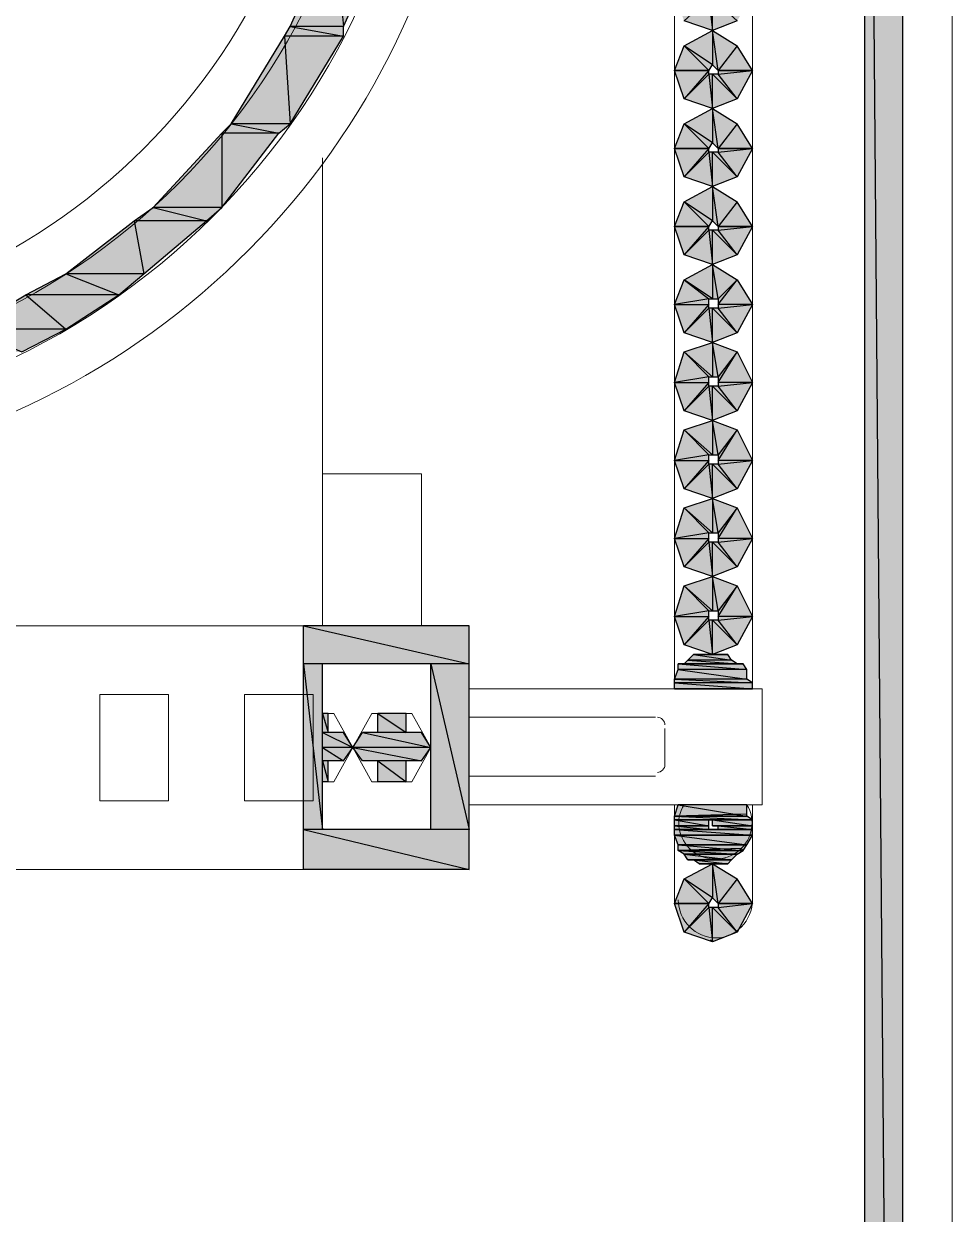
# Model space of a CAD drawing. Header units: millimetres. Extents: x 40 to 176, y -32 to 59.
# Drawn here: x 101.968 to 102.651, y 3.06 to 3.934 of the extents above; entities that cross this region are included whole.
import ezdxf

# ---------------------------------------------------------------- set-up
doc = ezdxf.new("R2010")
doc.units = ezdxf.units.MM
doc.layers.add('15 - Quadro de medição', color=6, linetype='Continuous')

msp = doc.modelspace()

# ---------------------------------------------------------------- hatches: boundary and pattern name
at = {"layer": '15 - Quadro de medição', "true_color": 0x000007}
h = msp.add_hatch(color=7, dxfattribs=at)
h.paths.add_polyline_path([(102.61282, 4.72901), (102.58489, 4.72901), (102.61282, 1.38517)])
h.paths.add_polyline_path([(102.58489, 4.72901), (102.61282, 1.38517), (102.58489, 1.38517)])
h = msp.add_hatch(color=7, dxfattribs=at)
h.paths.add_polyline_path([(102.2343, 4.0027), (102.19519, 4.0027), (102.20218, 3.93146)])
h.paths.add_polyline_path([(102.19519, 4.0027), (102.20218, 3.93146), (102.16307, 3.93146)])
h = msp.add_hatch(color=7, dxfattribs=at)
h.paths.add_polyline_path([(102.44521, 3.95661), (102.47035, 3.95661), (102.4522, 3.93565)])
h.paths.add_polyline_path([(102.47035, 3.95661), (102.4522, 3.93565), (102.47035, 3.95241)])
h.paths.add_polyline_path([(102.4522, 3.93565), (102.47035, 3.95241), (102.47315, 3.92867)])
h.paths.add_polyline_path([(102.47035, 3.95241), (102.47315, 3.92867), (102.47315, 3.95241)])
h.paths.add_polyline_path([(102.47315, 3.92867), (102.47315, 3.95241), (102.49131, 3.93565)])
h.paths.add_polyline_path([(102.47315, 3.95241), (102.49131, 3.93565), (102.47734, 3.95241)])
h.paths.add_polyline_path([(102.49131, 3.93565), (102.47734, 3.95241), (102.50248, 3.95661)])
h.paths.add_polyline_path([(102.47734, 3.95241), (102.50248, 3.95661), (102.47734, 3.95661)])
h = msp.add_hatch(color=7, dxfattribs=at)
h.paths.add_polyline_path([(102.20218, 3.92448), (102.15888, 3.92448), (102.16307, 3.86023)])
h.paths.add_polyline_path([(102.15888, 3.92448), (102.16307, 3.86023), (102.11977, 3.86023)])
h = msp.add_hatch(color=7, dxfattribs=at)
h.paths.add_polyline_path([(102.20218, 3.93146), (102.16307, 3.93146), (102.20218, 3.92448)])
h.paths.add_polyline_path([(102.16307, 3.93146), (102.20218, 3.92448), (102.15888, 3.92448)])
h = msp.add_hatch(color=7, dxfattribs=at)
h.paths.add_polyline_path([(102.50248, 3.89934), (102.49131, 3.9175), (102.47734, 3.89934)])
h.paths.add_polyline_path([(102.49131, 3.9175), (102.47734, 3.89934), (102.47315, 3.92867)])
h.paths.add_polyline_path([(102.47734, 3.89934), (102.47315, 3.92867), (102.47315, 3.90353)])
h.paths.add_polyline_path([(102.47315, 3.92867), (102.47315, 3.90353), (102.4522, 3.9175)])
h.paths.add_polyline_path([(102.47315, 3.90353), (102.4522, 3.9175), (102.47035, 3.89934)])
h.paths.add_polyline_path([(102.4522, 3.9175), (102.47035, 3.89934), (102.44521, 3.89934)])
h = msp.add_hatch(color=7, dxfattribs=at)
h.paths.add_polyline_path([(102.44521, 3.89934), (102.47035, 3.89934), (102.4522, 3.87839)])
h.paths.add_polyline_path([(102.47035, 3.89934), (102.4522, 3.87839), (102.47035, 3.89654)])
h.paths.add_polyline_path([(102.4522, 3.87839), (102.47035, 3.89654), (102.47315, 3.8714)])
h.paths.add_polyline_path([(102.47035, 3.89654), (102.47315, 3.8714), (102.47315, 3.89654)])
h.paths.add_polyline_path([(102.47315, 3.8714), (102.47315, 3.89654), (102.49131, 3.87839)])
h.paths.add_polyline_path([(102.47315, 3.89654), (102.49131, 3.87839), (102.47734, 3.89654)])
h.paths.add_polyline_path([(102.49131, 3.87839), (102.47734, 3.89654), (102.50248, 3.89934)])
h.paths.add_polyline_path([(102.47734, 3.89654), (102.50248, 3.89934), (102.47734, 3.89934)])
h = msp.add_hatch(color=7, dxfattribs=at)
h.paths.add_polyline_path([(102.50248, 3.84207), (102.49131, 3.86023), (102.47734, 3.84207)])
h.paths.add_polyline_path([(102.49131, 3.86023), (102.47734, 3.84207), (102.47315, 3.8714)])
h.paths.add_polyline_path([(102.47734, 3.84207), (102.47315, 3.8714), (102.47315, 3.84626)])
h.paths.add_polyline_path([(102.47315, 3.8714), (102.47315, 3.84626), (102.4522, 3.86023)])
h.paths.add_polyline_path([(102.47315, 3.84626), (102.4522, 3.86023), (102.47035, 3.84207)])
h.paths.add_polyline_path([(102.4522, 3.86023), (102.47035, 3.84207), (102.44521, 3.84207)])
h = msp.add_hatch(color=7, dxfattribs=at)
h.paths.add_polyline_path([(102.16307, 3.86023), (102.11977, 3.86023), (102.15469, 3.85325)])
h.paths.add_polyline_path([(102.11977, 3.86023), (102.15469, 3.85325), (102.11278, 3.85325)])
h = msp.add_hatch(color=7, dxfattribs=at)
h.paths.add_polyline_path([(102.15469, 3.85325), (102.11278, 3.85325), (102.11278, 3.79877)])
h.paths.add_polyline_path([(102.11278, 3.85325), (102.11278, 3.79877), (102.0625, 3.79877)])
h = msp.add_hatch(color=7, dxfattribs=at)
h.paths.add_polyline_path([(102.44521, 3.84207), (102.47035, 3.84207), (102.4522, 3.82112)])
h.paths.add_polyline_path([(102.47035, 3.84207), (102.4522, 3.82112), (102.47035, 3.83928)])
h.paths.add_polyline_path([(102.4522, 3.82112), (102.47035, 3.83928), (102.47315, 3.81414)])
h.paths.add_polyline_path([(102.47035, 3.83928), (102.47315, 3.81414), (102.47315, 3.83928)])
h.paths.add_polyline_path([(102.47315, 3.81414), (102.47315, 3.83928), (102.49131, 3.82112)])
h.paths.add_polyline_path([(102.47315, 3.83928), (102.49131, 3.82112), (102.47734, 3.83928)])
h.paths.add_polyline_path([(102.49131, 3.82112), (102.47734, 3.83928), (102.50248, 3.84207)])
h.paths.add_polyline_path([(102.47734, 3.83928), (102.50248, 3.84207), (102.47734, 3.84207)])
h = msp.add_hatch(color=7, dxfattribs=at)
h.paths.add_polyline_path([(102.50248, 3.7848), (102.49131, 3.80296), (102.47734, 3.7848)])
h.paths.add_polyline_path([(102.49131, 3.80296), (102.47734, 3.7848), (102.47315, 3.81414)])
h.paths.add_polyline_path([(102.47734, 3.7848), (102.47315, 3.81414), (102.47315, 3.78899)])
h.paths.add_polyline_path([(102.47315, 3.81414), (102.47315, 3.78899), (102.4522, 3.80296)])
h.paths.add_polyline_path([(102.47315, 3.78899), (102.4522, 3.80296), (102.47035, 3.7848)])
h.paths.add_polyline_path([(102.4522, 3.80296), (102.47035, 3.7848), (102.44521, 3.7848)])
h = msp.add_hatch(color=7, dxfattribs=at)
h.paths.add_polyline_path([(102.11278, 3.79877), (102.0625, 3.79877), (102.10161, 3.78899)])
h.paths.add_polyline_path([(102.0625, 3.79877), (102.10161, 3.78899), (102.04853, 3.78899)])
h = msp.add_hatch(color=7, dxfattribs=at)
h.paths.add_polyline_path([(102.10161, 3.78899), (102.04853, 3.78899), (102.05552, 3.74988)])
h.paths.add_polyline_path([(102.04853, 3.78899), (102.05552, 3.74988), (101.99825, 3.74988)])
h = msp.add_hatch(color=7, dxfattribs=at)
h.paths.add_polyline_path([(102.44521, 3.7848), (102.47035, 3.7848), (102.4522, 3.76385)])
h.paths.add_polyline_path([(102.47035, 3.7848), (102.4522, 3.76385), (102.47035, 3.78201)])
h.paths.add_polyline_path([(102.4522, 3.76385), (102.47035, 3.78201), (102.47315, 3.75687)])
h.paths.add_polyline_path([(102.47035, 3.78201), (102.47315, 3.75687), (102.47315, 3.78201)])
h.paths.add_polyline_path([(102.47315, 3.75687), (102.47315, 3.78201), (102.49131, 3.76385)])
h.paths.add_polyline_path([(102.47315, 3.78201), (102.49131, 3.76385), (102.47734, 3.78201)])
h.paths.add_polyline_path([(102.49131, 3.76385), (102.47734, 3.78201), (102.50248, 3.7848)])
h.paths.add_polyline_path([(102.47734, 3.78201), (102.50248, 3.7848), (102.47734, 3.7848)])
h = msp.add_hatch(color=7, dxfattribs=at)
h.paths.add_polyline_path([(102.05552, 3.74988), (101.99825, 3.74988), (102.03736, 3.73452)])
h.paths.add_polyline_path([(101.99825, 3.74988), (102.03736, 3.73452), (101.96892, 3.73452)])
h = msp.add_hatch(color=7, dxfattribs=at)
h.paths.add_polyline_path([(102.49131, 3.70659), (102.47734, 3.72474), (102.50248, 3.72754)])
h.paths.add_polyline_path([(102.47734, 3.72474), (102.50248, 3.72754), (102.47734, 3.72754)])
h.paths.add_polyline_path([(102.50248, 3.72754), (102.47734, 3.72754), (102.49131, 3.74569)])
h.paths.add_polyline_path([(102.47734, 3.72754), (102.49131, 3.74569), (102.47734, 3.73173)])
h.paths.add_polyline_path([(102.49131, 3.74569), (102.47734, 3.73173), (102.47315, 3.75687)])
h.paths.add_polyline_path([(102.47734, 3.73173), (102.47315, 3.75687), (102.47315, 3.73173)])
h.paths.add_polyline_path([(102.47315, 3.75687), (102.47315, 3.73173), (102.4522, 3.74569)])
h.paths.add_polyline_path([(102.47315, 3.73173), (102.4522, 3.74569), (102.47035, 3.73173)])
h.paths.add_polyline_path([(102.4522, 3.74569), (102.47035, 3.73173), (102.44521, 3.72754)])
h.paths.add_polyline_path([(102.47035, 3.73173), (102.44521, 3.72754), (102.47035, 3.72754)])
h.paths.add_polyline_path([(102.44521, 3.72754), (102.47035, 3.72754), (102.4522, 3.70659)])
h.paths.add_polyline_path([(102.47035, 3.72754), (102.4522, 3.70659), (102.47035, 3.72474)])
h.paths.add_polyline_path([(102.4522, 3.70659), (102.47035, 3.72474), (102.47315, 3.6996)])
h.paths.add_polyline_path([(102.47035, 3.72474), (102.47315, 3.6996), (102.47315, 3.72474)])
h.paths.add_polyline_path([(102.47315, 3.6996), (102.47315, 3.72474), (102.49131, 3.70659)])
h.paths.add_polyline_path([(102.47315, 3.72474), (102.49131, 3.70659), (102.47734, 3.72474)])
h = msp.add_hatch(color=7, dxfattribs=at)
h.paths.add_polyline_path([(102.03736, 3.73452), (101.96892, 3.73452), (101.99825, 3.70938)])
h.paths.add_polyline_path([(101.96892, 3.73452), (101.99825, 3.70938), (101.92702, 3.70938)])
h = msp.add_hatch(color=7, dxfattribs=at)
h.paths.add_polyline_path([(101.99825, 3.70938), (101.92702, 3.70938), (101.96612, 3.69262)])
h.paths.add_polyline_path([(101.92702, 3.70938), (101.96612, 3.69262), (101.86975, 3.69262)])
h = msp.add_hatch(color=7, dxfattribs=at)
h.paths.add_polyline_path([(102.49131, 3.64932), (102.47734, 3.66748), (102.50248, 3.67027)])
h.paths.add_polyline_path([(102.47734, 3.66748), (102.50248, 3.67027), (102.47734, 3.67027)])
h.paths.add_polyline_path([(102.50248, 3.67027), (102.47734, 3.67027), (102.49131, 3.69262)])
h.paths.add_polyline_path([(102.47734, 3.67027), (102.49131, 3.69262), (102.47734, 3.67446)])
h.paths.add_polyline_path([(102.49131, 3.69262), (102.47734, 3.67446), (102.47315, 3.6996)])
h.paths.add_polyline_path([(102.47734, 3.67446), (102.47315, 3.6996), (102.47315, 3.67446)])
h.paths.add_polyline_path([(102.47315, 3.6996), (102.47315, 3.67446), (102.4522, 3.69262)])
h.paths.add_polyline_path([(102.47315, 3.67446), (102.4522, 3.69262), (102.47035, 3.67446)])
h.paths.add_polyline_path([(102.4522, 3.69262), (102.47035, 3.67446), (102.44521, 3.67027)])
h.paths.add_polyline_path([(102.47035, 3.67446), (102.44521, 3.67027), (102.47035, 3.67027)])
h.paths.add_polyline_path([(102.44521, 3.67027), (102.47035, 3.67027), (102.4522, 3.64932)])
h.paths.add_polyline_path([(102.47035, 3.67027), (102.4522, 3.64932), (102.47035, 3.66748)])
h.paths.add_polyline_path([(102.4522, 3.64932), (102.47035, 3.66748), (102.47315, 3.64233)])
h.paths.add_polyline_path([(102.47035, 3.66748), (102.47315, 3.64233), (102.47315, 3.66748)])
h.paths.add_polyline_path([(102.47315, 3.64233), (102.47315, 3.66748), (102.49131, 3.64932)])
h.paths.add_polyline_path([(102.47315, 3.66748), (102.49131, 3.64932), (102.47734, 3.66748)])
h = msp.add_hatch(color=7, dxfattribs=at)
h.paths.add_polyline_path([(102.49131, 3.59205), (102.47734, 3.61021), (102.50248, 3.613)])
h.paths.add_polyline_path([(102.47734, 3.61021), (102.50248, 3.613), (102.47734, 3.613)])
h.paths.add_polyline_path([(102.50248, 3.613), (102.47734, 3.613), (102.49131, 3.63535)])
h.paths.add_polyline_path([(102.47734, 3.613), (102.49131, 3.63535), (102.47734, 3.61719)])
h.paths.add_polyline_path([(102.49131, 3.63535), (102.47734, 3.61719), (102.47315, 3.64233)])
h.paths.add_polyline_path([(102.47734, 3.61719), (102.47315, 3.64233), (102.47315, 3.61719)])
h.paths.add_polyline_path([(102.47315, 3.64233), (102.47315, 3.61719), (102.4522, 3.63535)])
h.paths.add_polyline_path([(102.47315, 3.61719), (102.4522, 3.63535), (102.47035, 3.61719)])
h.paths.add_polyline_path([(102.4522, 3.63535), (102.47035, 3.61719), (102.44521, 3.613)])
h.paths.add_polyline_path([(102.47035, 3.61719), (102.44521, 3.613), (102.47035, 3.613)])
h.paths.add_polyline_path([(102.44521, 3.613), (102.47035, 3.613), (102.4522, 3.59205)])
h.paths.add_polyline_path([(102.47035, 3.613), (102.4522, 3.59205), (102.47035, 3.61021)])
h.paths.add_polyline_path([(102.4522, 3.59205), (102.47035, 3.61021), (102.47315, 3.58507)])
h.paths.add_polyline_path([(102.47035, 3.61021), (102.47315, 3.58507), (102.47315, 3.61021)])
h.paths.add_polyline_path([(102.47315, 3.58507), (102.47315, 3.61021), (102.49131, 3.59205)])
h.paths.add_polyline_path([(102.47315, 3.61021), (102.49131, 3.59205), (102.47734, 3.61021)])
h = msp.add_hatch(color=7, dxfattribs=at)
h.paths.add_polyline_path([(102.49131, 3.53478), (102.47734, 3.55294), (102.50248, 3.55574)])
h.paths.add_polyline_path([(102.47734, 3.55294), (102.50248, 3.55574), (102.47734, 3.55574)])
h.paths.add_polyline_path([(102.50248, 3.55574), (102.47734, 3.55574), (102.49131, 3.57808)])
h.paths.add_polyline_path([(102.47734, 3.55574), (102.49131, 3.57808), (102.47734, 3.55993)])
h.paths.add_polyline_path([(102.49131, 3.57808), (102.47734, 3.55993), (102.47315, 3.58507)])
h.paths.add_polyline_path([(102.47734, 3.55993), (102.47315, 3.58507), (102.47315, 3.55993)])
h.paths.add_polyline_path([(102.47315, 3.58507), (102.47315, 3.55993), (102.4522, 3.57808)])
h.paths.add_polyline_path([(102.47315, 3.55993), (102.4522, 3.57808), (102.47035, 3.55993)])
h.paths.add_polyline_path([(102.4522, 3.57808), (102.47035, 3.55993), (102.44521, 3.55574)])
h.paths.add_polyline_path([(102.47035, 3.55993), (102.44521, 3.55574), (102.47035, 3.55574)])
h.paths.add_polyline_path([(102.44521, 3.55574), (102.47035, 3.55574), (102.4522, 3.53478)])
h.paths.add_polyline_path([(102.47035, 3.55574), (102.4522, 3.53478), (102.47035, 3.55294)])
h.paths.add_polyline_path([(102.4522, 3.53478), (102.47035, 3.55294), (102.47315, 3.5278)])
h.paths.add_polyline_path([(102.47035, 3.55294), (102.47315, 3.5278), (102.47315, 3.55294)])
h.paths.add_polyline_path([(102.47315, 3.5278), (102.47315, 3.55294), (102.49131, 3.53478)])
h.paths.add_polyline_path([(102.47315, 3.55294), (102.49131, 3.53478), (102.47734, 3.55294)])
h = msp.add_hatch(color=7, dxfattribs=at)
h.paths.add_polyline_path([(102.49131, 3.47752), (102.47734, 3.49567), (102.50248, 3.49847)])
h.paths.add_polyline_path([(102.47734, 3.49567), (102.50248, 3.49847), (102.47734, 3.49847)])
h.paths.add_polyline_path([(102.50248, 3.49847), (102.47734, 3.49847), (102.49131, 3.52082)])
h.paths.add_polyline_path([(102.47734, 3.49847), (102.49131, 3.52082), (102.47734, 3.50266)])
h.paths.add_polyline_path([(102.49131, 3.52082), (102.47734, 3.50266), (102.47315, 3.5278)])
h.paths.add_polyline_path([(102.47734, 3.50266), (102.47315, 3.5278), (102.47315, 3.50266)])
h.paths.add_polyline_path([(102.47315, 3.5278), (102.47315, 3.50266), (102.4522, 3.52082)])
h.paths.add_polyline_path([(102.47315, 3.50266), (102.4522, 3.52082), (102.47035, 3.50266)])
h.paths.add_polyline_path([(102.4522, 3.52082), (102.47035, 3.50266), (102.44521, 3.49847)])
h.paths.add_polyline_path([(102.47035, 3.50266), (102.44521, 3.49847), (102.47035, 3.49847)])
h.paths.add_polyline_path([(102.44521, 3.49847), (102.47035, 3.49847), (102.4522, 3.47752)])
h.paths.add_polyline_path([(102.47035, 3.49847), (102.4522, 3.47752), (102.47035, 3.49567)])
h.paths.add_polyline_path([(102.4522, 3.47752), (102.47035, 3.49567), (102.47315, 3.47053)])
h.paths.add_polyline_path([(102.47035, 3.49567), (102.47315, 3.47053), (102.47315, 3.49567)])
h.paths.add_polyline_path([(102.47315, 3.47053), (102.47315, 3.49567), (102.49131, 3.47752)])
h.paths.add_polyline_path([(102.47315, 3.49567), (102.49131, 3.47752), (102.47734, 3.49567)])
h = msp.add_hatch(color=7, dxfattribs=at)
h.paths.add_polyline_path([(102.29436, 3.49148), (102.17284, 3.49148), (102.29436, 3.46355)])
h.paths.add_polyline_path([(102.17284, 3.49148), (102.29436, 3.46355), (102.17284, 3.46355)])
h = msp.add_hatch(color=7, dxfattribs=at)
h.paths.add_polyline_path([(102.48432, 3.47053), (102.45918, 3.47053), (102.48712, 3.46634)])
h.paths.add_polyline_path([(102.45918, 3.47053), (102.48712, 3.46634), (102.45499, 3.46634)])
h = msp.add_hatch(color=7, dxfattribs=at)
h.paths.add_polyline_path([(102.18681, 3.46355), (102.17284, 3.46355), (102.18681, 3.34203)])
h.paths.add_polyline_path([(102.17284, 3.46355), (102.18681, 3.34203), (102.17284, 3.34203)])
h = msp.add_hatch(color=7, dxfattribs=at)
h.paths.add_polyline_path([(102.29436, 3.46355), (102.26643, 3.46355), (102.29436, 3.34203)])
h.paths.add_polyline_path([(102.26643, 3.46355), (102.29436, 3.34203), (102.26643, 3.34203)])
h = msp.add_hatch(color=7, dxfattribs=at)
h.paths.add_polyline_path([(102.4955, 3.46355), (102.44801, 3.46355), (102.49829, 3.45936)])
h.paths.add_polyline_path([(102.44801, 3.46355), (102.49829, 3.45936), (102.44801, 3.45936)])
h = msp.add_hatch(color=7, dxfattribs=at)
h.paths.add_polyline_path([(102.48712, 3.46634), (102.45499, 3.46634), (102.49131, 3.46355)])
h.paths.add_polyline_path([(102.45499, 3.46634), (102.49131, 3.46355), (102.4522, 3.46355)])
h = msp.add_hatch(color=7, dxfattribs=at)
h.paths.add_polyline_path([(102.49829, 3.45936), (102.44801, 3.45936), (102.49829, 3.45238)])
h.paths.add_polyline_path([(102.44801, 3.45936), (102.49829, 3.45238), (102.44521, 3.45238)])
h = msp.add_hatch(color=7, dxfattribs=at)
h.paths.add_polyline_path([(102.49829, 3.45238), (102.44521, 3.45238), (102.50248, 3.44958)])
h.paths.add_polyline_path([(102.44521, 3.45238), (102.50248, 3.44958), (102.44521, 3.44958)])
h = msp.add_hatch(color=7, dxfattribs=at)
h.paths.add_polyline_path([(102.50248, 3.44958), (102.44521, 3.44958), (102.50248, 3.44539)])
h.paths.add_polyline_path([(102.44521, 3.44958), (102.50248, 3.44539), (102.44521, 3.44539)])
h.paths.add_polyline_path([(102.50248, 3.44539), (102.44521, 3.44539)])
h.paths.add_polyline_path([(102.44521, 3.44539), (102.50248, 3.44539)])
h = msp.add_hatch(color=7, dxfattribs=at)
h.paths.add_polyline_path([(102.191, 3.42723), (102.18681, 3.42723), (102.191, 3.41327)])
h.paths.add_polyline_path([(102.18681, 3.42723), (102.191, 3.41327), (102.18681, 3.41327)])
h = msp.add_hatch(color=7, dxfattribs=at)
h.paths.add_polyline_path([(102.24827, 3.42723), (102.22732, 3.42723), (102.24827, 3.41327)])
h.paths.add_polyline_path([(102.22732, 3.42723), (102.24827, 3.41327), (102.22732, 3.41327)])
h = msp.add_hatch(color=7, dxfattribs=at)
h.paths.add_polyline_path([(102.20218, 3.41327), (102.18681, 3.41327), (102.20916, 3.40209)])
h.paths.add_polyline_path([(102.18681, 3.41327), (102.20916, 3.40209), (102.18681, 3.40209)])
h = msp.add_hatch(color=7, dxfattribs=at)
h.paths.add_polyline_path([(102.25944, 3.41327), (102.21614, 3.41327), (102.26643, 3.40209)])
h.paths.add_polyline_path([(102.21614, 3.41327), (102.26643, 3.40209), (102.20916, 3.40209)])
h = msp.add_hatch(color=7, dxfattribs=at)
h.paths.add_polyline_path([(102.20916, 3.40209), (102.18681, 3.40209), (102.20218, 3.39231)])
h.paths.add_polyline_path([(102.18681, 3.40209), (102.20218, 3.39231), (102.18681, 3.39231)])
h = msp.add_hatch(color=7, dxfattribs=at)
h.paths.add_polyline_path([(102.26643, 3.40209), (102.20916, 3.40209), (102.25944, 3.39231)])
h.paths.add_polyline_path([(102.20916, 3.40209), (102.25944, 3.39231), (102.21614, 3.39231)])
h = msp.add_hatch(color=7, dxfattribs=at)
h.paths.add_polyline_path([(102.191, 3.39231), (102.18681, 3.39231), (102.191, 3.37695)])
h.paths.add_polyline_path([(102.18681, 3.39231), (102.191, 3.37695), (102.18681, 3.37695)])
h = msp.add_hatch(color=7, dxfattribs=at)
h.paths.add_polyline_path([(102.24827, 3.39231), (102.22732, 3.39231), (102.24827, 3.37695)])
h.paths.add_polyline_path([(102.22732, 3.39231), (102.24827, 3.37695), (102.22732, 3.37695)])
h = msp.add_hatch(color=7, dxfattribs=at)
h.paths.add_polyline_path([(102.49829, 3.36019), (102.44801, 3.36019), (102.49829, 3.35181)])
h.paths.add_polyline_path([(102.44801, 3.36019), (102.49829, 3.35181), (102.44521, 3.35181)])
h.paths.add_polyline_path([(102.49829, 3.35181), (102.44521, 3.35181)])
h.paths.add_polyline_path([(102.44521, 3.35181), (102.49829, 3.35181), (102.49829, 3.35321)])
h = msp.add_hatch(color=7, dxfattribs=at)
h.paths.add_polyline_path([(102.49829, 3.35181), (102.44521, 3.35181), (102.50248, 3.34902)])
h.paths.add_polyline_path([(102.44521, 3.35181), (102.50248, 3.34902), (102.44521, 3.34902)])
h.paths.add_polyline_path([(102.50248, 3.34902), (102.44521, 3.34902)])
h.paths.add_polyline_path([(102.44521, 3.34902), (102.50248, 3.34902)])
h.paths.add_polyline_path([(102.50248, 3.34902), (102.44521, 3.34902)])
h.paths.add_polyline_path([(102.50248, 3.34902), (102.44521, 3.34902)])
h = msp.add_hatch(color=7, dxfattribs=at)
h.paths.add_polyline_path([(102.47035, 3.34902), (102.44521, 3.34902)])
h.paths.add_polyline_path([(102.47035, 3.34902), (102.44521, 3.34902), (102.47315, 3.34902)])
h = msp.add_hatch(color=7, dxfattribs=at)
h.paths.add_polyline_path([(102.47035, 3.34902), (102.44521, 3.34902), (102.47035, 3.34482)])
h.paths.add_polyline_path([(102.44521, 3.34902), (102.47035, 3.34482), (102.44521, 3.34482)])
h = msp.add_hatch(color=7, dxfattribs=at)
h.paths.add_polyline_path([(102.50248, 3.34902), (102.47315, 3.34902), (102.50248, 3.34482)])
h.paths.add_polyline_path([(102.47315, 3.34902), (102.50248, 3.34482), (102.47315, 3.34482)])
h = msp.add_hatch(color=7, dxfattribs=at)
h.paths.add_polyline_path([(102.29436, 3.34203), (102.17284, 3.34203), (102.29436, 3.3127)])
h.paths.add_polyline_path([(102.17284, 3.34203), (102.29436, 3.3127), (102.17284, 3.3127)])
h = msp.add_hatch(color=7, dxfattribs=at)
h.paths.add_polyline_path([(102.47035, 3.34482), (102.44521, 3.34482), (102.47035, 3.34203)])
h.paths.add_polyline_path([(102.44521, 3.34482), (102.47035, 3.34203), (102.44521, 3.34203)])
h.paths.add_polyline_path([(102.47035, 3.34203), (102.44521, 3.34203)])
h.paths.add_polyline_path([(102.44521, 3.34203), (102.47035, 3.34203)])
h = msp.add_hatch(color=7, dxfattribs=at)
h.paths.add_polyline_path([(102.47315, 3.34203), (102.44521, 3.34203)])
h.paths.add_polyline_path([(102.47315, 3.34203), (102.44521, 3.34203), (102.47035, 3.34203)])
h = msp.add_hatch(color=7, dxfattribs=at)
h.paths.add_polyline_path([(102.50248, 3.34203), (102.44521, 3.34203), (102.50248, 3.33784)])
h.paths.add_polyline_path([(102.44521, 3.34203), (102.50248, 3.33784), (102.44521, 3.33784)])
h.paths.add_polyline_path([(102.50248, 3.33784), (102.44521, 3.33784)])
h.paths.add_polyline_path([(102.44521, 3.33784), (102.50248, 3.33784)])
h = msp.add_hatch(color=7, dxfattribs=at)
h.paths.add_polyline_path([(102.50248, 3.34482), (102.47734, 3.34482), (102.50248, 3.34203)])
h.paths.add_polyline_path([(102.47734, 3.34482), (102.50248, 3.34203), (102.47734, 3.34203)])
h.paths.add_polyline_path([(102.50248, 3.34203), (102.47734, 3.34203)])
h.paths.add_polyline_path([(102.47734, 3.34203), (102.50248, 3.34203)])
h = msp.add_hatch(color=7, dxfattribs=at)
h.paths.add_polyline_path([(102.50248, 3.33784), (102.44521, 3.33784), (102.49829, 3.33086)])
h.paths.add_polyline_path([(102.44521, 3.33784), (102.49829, 3.33086), (102.44801, 3.33086)])
h.paths.add_polyline_path([(102.49829, 3.33086), (102.44801, 3.33086)])
h.paths.add_polyline_path([(102.44801, 3.33086), (102.49829, 3.33086)])
h = msp.add_hatch(color=7, dxfattribs=at)
h.paths.add_polyline_path([(102.49829, 3.33086), (102.44801, 3.33086), (102.4955, 3.32667)])
h.paths.add_polyline_path([(102.44801, 3.33086), (102.4955, 3.32667), (102.44801, 3.32667)])
h.paths.add_polyline_path([(102.4955, 3.32667), (102.44801, 3.32667)])
h.paths.add_polyline_path([(102.44801, 3.32667), (102.4955, 3.32667), (102.4941, 3.32806)])
h = msp.add_hatch(color=7, dxfattribs=at)
h.paths.add_polyline_path([(102.4955, 3.32667), (102.44801, 3.32667), (102.49131, 3.32387)])
h.paths.add_polyline_path([(102.44801, 3.32667), (102.49131, 3.32387), (102.4522, 3.32387)])
h.paths.add_polyline_path([(102.49131, 3.32387), (102.4522, 3.32387)])
h.paths.add_polyline_path([(102.4522, 3.32387), (102.49131, 3.32387)])
h = msp.add_hatch(color=7, dxfattribs=at)
h.paths.add_polyline_path([(102.49131, 3.32387), (102.4522, 3.32387), (102.48712, 3.31968)])
h.paths.add_polyline_path([(102.4522, 3.32387), (102.48712, 3.31968), (102.45499, 3.31968)])
h.paths.add_polyline_path([(102.48712, 3.31968), (102.45499, 3.31968), (102.45918, 3.31968)])
h = msp.add_hatch(color=7, dxfattribs=at)
h.paths.add_polyline_path([(102.50248, 3.28756), (102.49131, 3.30572), (102.47734, 3.28756)])
h.paths.add_polyline_path([(102.49131, 3.30572), (102.47734, 3.28756), (102.47315, 3.31689)])
h.paths.add_polyline_path([(102.47734, 3.28756), (102.47315, 3.31689), (102.47315, 3.29175)])
h.paths.add_polyline_path([(102.47315, 3.31689), (102.47315, 3.29175), (102.4522, 3.30572)])
h.paths.add_polyline_path([(102.47315, 3.29175), (102.4522, 3.30572), (102.47035, 3.28756)])
h.paths.add_polyline_path([(102.4522, 3.30572), (102.47035, 3.28756), (102.44521, 3.28756)])
h = msp.add_hatch(color=7, dxfattribs=at)
h.paths.add_polyline_path([(102.48712, 3.31968), (102.45918, 3.31968), (102.48432, 3.31689)])
h.paths.add_polyline_path([(102.45918, 3.31968), (102.48432, 3.31689), (102.46337, 3.31689)])
h.paths.add_polyline_path([(102.48432, 3.31689), (102.46337, 3.31689)])
h.paths.add_polyline_path([(102.46337, 3.31689), (102.48432, 3.31689)])
h = msp.add_hatch(color=7, dxfattribs=at)
h.paths.add_polyline_path([(102.44521, 3.28756), (102.47035, 3.28756), (102.4522, 3.26661)])
h.paths.add_polyline_path([(102.47035, 3.28756), (102.4522, 3.26661), (102.47035, 3.28476)])
h.paths.add_polyline_path([(102.4522, 3.26661), (102.47035, 3.28476), (102.47315, 3.25962)])
h.paths.add_polyline_path([(102.47035, 3.28476), (102.47315, 3.25962), (102.47315, 3.28476)])
h.paths.add_polyline_path([(102.47315, 3.25962), (102.47315, 3.28476), (102.49131, 3.26661)])
h.paths.add_polyline_path([(102.47315, 3.28476), (102.49131, 3.26661), (102.47734, 3.28476)])
h.paths.add_polyline_path([(102.49131, 3.26661), (102.47734, 3.28476), (102.50248, 3.28756)])
h.paths.add_polyline_path([(102.47734, 3.28476), (102.50248, 3.28756), (102.47734, 3.28756)])

# ---------------------------------------------------------------- linework, layer by layer
at = {"layer": '15 - Quadro de medição', "color": 7, "linetype": 'Continuous', "lineweight": 20, "true_color": 0x000007}
for points in [[(100.79285, 5.09357), (102.64914, 5.09357), (102.64914, 1.38517), (100.79285, 1.38517)], [(102.64914, 5.09357), (104.50124, 5.09357), (104.50124, 1.38517), (102.64914, 1.38517)], [(101.72309, 3.49148), (102.29436, 3.49148), (102.29436, 3.3127), (101.15461, 3.3127), (101.15461, 3.49148)], [(102.02339, 3.36298), (102.07367, 3.36298), (102.07367, 3.4412), (102.02339, 3.4412)], [(102.12955, 3.36298), (102.17983, 3.36298), (102.17983, 3.4412), (102.12955, 3.4412)], [(102.25246, 3.42723), (102.26643, 3.40209), (102.25246, 3.37695), (102.22313, 3.37695), (102.20916, 3.40209), (102.22313, 3.42723)]]:
    msp.add_lwpolyline(points, close=True, dxfattribs=at)
for points in [[(100.86408, 4.9511), (102.58489, 4.9511), (102.58489, 1.38517), (100.8571, 1.38517), (100.8557, 1.38657), (100.79285, 1.38517)], [(102.64914, 4.8645), (102.64914, 1.38517), (100.79285, 1.38517), (100.79285, 4.8645)], [(104.50124, 4.8645), (104.50124, 1.38517), (102.64914, 1.38517), (102.64914, 4.8645)], [(102.58489, 1.38517), (102.61282, 1.38517), (102.61282, 4.72901)], [(102.44521, 4.35328), (102.44521, 3.44539), (102.44521, 3.44539)], [(102.50248, 3.44539), (102.50248, 4.35328), (102.50248, 4.35328)], [(102.18681, 3.49148), (102.18681, 3.83509), (102.18681, 3.83509)], [(102.25944, 3.49148), (102.25944, 3.60323), (102.18681, 3.60323)], [(102.17284, 3.49148), (102.17284, 3.3127), (102.17284, 3.3127)], [(102.18681, 3.46355), (102.26643, 3.46355), (102.26643, 3.34203), (102.18681, 3.34203)], [(102.18681, 3.46355), (102.18681, 3.34203), (102.18681, 3.34203)], [(102.29436, 3.44539), (102.50946, 3.44539), (102.50946, 3.36019), (102.29436, 3.36019)], [(102.18681, 3.42723), (102.19519, 3.42723), (102.20916, 3.40209), (102.19519, 3.37695), (102.18681, 3.37695)], [(102.19519, 3.42723), (102.191, 3.42723), (102.191, 3.41327)], [(102.22732, 3.42723), (102.22732, 3.41327), (102.22732, 3.41327)], [(102.24827, 3.42723), (102.24827, 3.41327), (102.24827, 3.41327)], [(102.43125, 3.42444), (102.29436, 3.42444), (102.29436, 3.42444)], [(102.20218, 3.41327), (102.191, 3.41327), (102.191, 3.41327)], [(102.22732, 3.41327), (102.21614, 3.41327), (102.21614, 3.41327)], [(102.25944, 3.41327), (102.24827, 3.41327), (102.24827, 3.41327)], [(102.43823, 3.38812), (102.43823, 3.41606), (102.43823, 3.41606)], [(102.20218, 3.39231), (102.191, 3.39231), (102.191, 3.39231)], [(102.191, 3.39231), (102.191, 3.37695), (102.191, 3.37695)], [(102.22732, 3.39231), (102.21614, 3.39231), (102.21614, 3.39231)], [(102.22732, 3.39231), (102.22732, 3.37695), (102.22732, 3.37695)], [(102.24827, 3.39231), (102.24827, 3.37695), (102.24827, 3.37695)], [(102.25944, 3.39231), (102.24827, 3.39231), (102.24827, 3.39231)], [(102.29436, 3.38114), (102.43125, 3.38114), (102.43125, 3.38114)], [(102.44521, 3.36019), (102.44521, 3.28756), (102.44521, 3.28756)], [(102.50248, 3.28756), (102.50248, 3.36019), (102.50248, 3.36019)], [(102.47315, 3.25962), (102.47175, 3.26102), (102.47175, 3.26102)]]:
    msp.add_lwpolyline(points, dxfattribs=at)
at = {"layer": '15 - Quadro de medição', "color": 7, "linetype": 'Continuous', "lineweight": -2, "true_color": 0x000007}
for points in [[(102.61282, 4.72901), (102.58489, 4.72901), (102.61282, 1.38517)], [(102.58489, 4.72901), (102.61282, 1.38517), (102.58489, 1.38517)], [(102.19519, 4.0027), (102.20218, 3.93146), (102.16307, 3.93146)], [(102.2343, 4.0027), (102.19519, 4.0027), (102.20218, 3.93146)], [(102.4522, 3.93565), (102.47035, 3.95241), (102.47315, 3.92867)], [(102.47035, 3.95241), (102.47315, 3.92867), (102.47315, 3.95241)], [(102.47315, 3.92867), (102.47315, 3.95241), (102.49131, 3.93565)], [(102.15888, 3.92448), (102.16307, 3.86023), (102.11977, 3.86023)], [(102.16307, 3.93146), (102.20218, 3.92448), (102.15888, 3.92448)], [(102.20218, 3.92448), (102.15888, 3.92448), (102.16307, 3.86023)], [(102.20218, 3.93146), (102.16307, 3.93146), (102.20218, 3.92448)], [(102.47315, 3.92867), (102.47315, 3.90353), (102.4522, 3.9175)], [(102.49131, 3.9175), (102.47734, 3.89934), (102.47315, 3.92867)], [(102.47734, 3.89934), (102.47315, 3.92867), (102.47315, 3.90353)], [(102.4522, 3.9175), (102.47035, 3.89934), (102.44521, 3.89934)], [(102.47315, 3.90353), (102.4522, 3.9175), (102.47035, 3.89934)], [(102.50248, 3.89934), (102.49131, 3.9175), (102.47734, 3.89934)], [(102.44521, 3.89934), (102.47035, 3.89934), (102.4522, 3.87839)], [(102.47035, 3.89934), (102.4522, 3.87839), (102.47035, 3.89654)], [(102.49131, 3.87839), (102.47734, 3.89654), (102.50248, 3.89934)], [(102.47734, 3.89654), (102.50248, 3.89934), (102.47734, 3.89934)], [(102.4522, 3.87839), (102.47035, 3.89654), (102.47315, 3.8714)], [(102.47035, 3.89654), (102.47315, 3.8714), (102.47315, 3.89654)], [(102.47315, 3.8714), (102.47315, 3.89654), (102.49131, 3.87839)], [(102.47315, 3.89654), (102.49131, 3.87839), (102.47734, 3.89654)], [(102.47315, 3.8714), (102.47315, 3.84626), (102.4522, 3.86023)], [(102.49131, 3.86023), (102.47734, 3.84207), (102.47315, 3.8714)], [(102.47734, 3.84207), (102.47315, 3.8714), (102.47315, 3.84626)], [(102.11977, 3.86023), (102.15469, 3.85325), (102.11278, 3.85325)], [(102.16307, 3.86023), (102.11977, 3.86023), (102.15469, 3.85325)], [(102.4522, 3.86023), (102.47035, 3.84207), (102.44521, 3.84207)], [(102.47315, 3.84626), (102.4522, 3.86023), (102.47035, 3.84207)], [(102.50248, 3.84207), (102.49131, 3.86023), (102.47734, 3.84207)], [(102.11278, 3.85325), (102.11278, 3.79877), (102.0625, 3.79877)], [(102.15469, 3.85325), (102.11278, 3.85325), (102.11278, 3.79877)], [(102.44521, 3.84207), (102.47035, 3.84207), (102.4522, 3.82112)], [(102.47035, 3.84207), (102.4522, 3.82112), (102.47035, 3.83928)], [(102.4522, 3.82112), (102.47035, 3.83928), (102.47315, 3.81414)], [(102.47035, 3.83928), (102.47315, 3.81414), (102.47315, 3.83928)], [(102.47315, 3.81414), (102.47315, 3.83928), (102.49131, 3.82112)], [(102.47315, 3.83928), (102.49131, 3.82112), (102.47734, 3.83928)], [(102.49131, 3.82112), (102.47734, 3.83928), (102.50248, 3.84207)], [(102.47734, 3.83928), (102.50248, 3.84207), (102.47734, 3.84207)], [(102.47315, 3.81414), (102.47315, 3.78899), (102.4522, 3.80296)], [(102.49131, 3.80296), (102.47734, 3.7848), (102.47315, 3.81414)], [(102.47734, 3.7848), (102.47315, 3.81414), (102.47315, 3.78899)], [(102.4522, 3.80296), (102.47035, 3.7848), (102.44521, 3.7848)], [(102.47315, 3.78899), (102.4522, 3.80296), (102.47035, 3.7848)], [(102.50248, 3.7848), (102.49131, 3.80296), (102.47734, 3.7848)], [(102.0625, 3.79877), (102.10161, 3.78899), (102.04853, 3.78899)], [(102.11278, 3.79877), (102.0625, 3.79877), (102.10161, 3.78899)], [(102.04853, 3.78899), (102.05552, 3.74988), (101.99825, 3.74988)], [(102.10161, 3.78899), (102.04853, 3.78899), (102.05552, 3.74988)], [(102.44521, 3.7848), (102.47035, 3.7848), (102.4522, 3.76385)], [(102.47035, 3.7848), (102.4522, 3.76385), (102.47035, 3.78201)], [(102.49131, 3.76385), (102.47734, 3.78201), (102.50248, 3.7848)], [(102.47734, 3.78201), (102.50248, 3.7848), (102.47734, 3.7848)], [(102.4522, 3.76385), (102.47035, 3.78201), (102.47315, 3.75687)], [(102.47035, 3.78201), (102.47315, 3.75687), (102.47315, 3.78201)], [(102.47315, 3.75687), (102.47315, 3.78201), (102.49131, 3.76385)], [(102.47315, 3.78201), (102.49131, 3.76385), (102.47734, 3.78201)], [(101.99825, 3.74988), (102.03736, 3.73452), (101.96892, 3.73452)], [(102.05552, 3.74988), (101.99825, 3.74988), (102.03736, 3.73452)], [(102.47315, 3.75687), (102.47315, 3.73173), (102.4522, 3.74569)], [(102.49131, 3.74569), (102.47734, 3.73173), (102.47315, 3.75687)], [(102.47734, 3.73173), (102.47315, 3.75687), (102.47315, 3.73173)], [(102.4522, 3.74569), (102.47035, 3.73173), (102.44521, 3.72754)], [(102.47315, 3.73173), (102.4522, 3.74569), (102.47035, 3.73173)], [(102.50248, 3.72754), (102.47734, 3.72754), (102.49131, 3.74569)], [(102.47734, 3.72754), (102.49131, 3.74569), (102.47734, 3.73173)], [(101.96892, 3.73452), (101.99825, 3.70938), (101.92702, 3.70938)], [(102.03736, 3.73452), (101.96892, 3.73452), (101.99825, 3.70938)], [(102.47035, 3.73173), (102.44521, 3.72754), (102.47035, 3.72754)], [(102.44521, 3.72754), (102.47035, 3.72754), (102.4522, 3.70659)], [(102.47035, 3.72754), (102.4522, 3.70659), (102.47035, 3.72474)], [(102.4522, 3.70659), (102.47035, 3.72474), (102.47315, 3.6996)], [(102.47035, 3.72474), (102.47315, 3.6996), (102.47315, 3.72474)], [(102.47315, 3.6996), (102.47315, 3.72474), (102.49131, 3.70659)], [(102.47315, 3.72474), (102.49131, 3.70659), (102.47734, 3.72474)], [(102.49131, 3.70659), (102.47734, 3.72474), (102.50248, 3.72754)], [(102.47734, 3.72474), (102.50248, 3.72754), (102.47734, 3.72754)], [(101.99825, 3.70938), (101.92702, 3.70938), (101.96612, 3.69262)], [(102.47315, 3.6996), (102.47315, 3.67446), (102.4522, 3.69262)], [(102.49131, 3.69262), (102.47734, 3.67446), (102.47315, 3.6996)], [(102.47734, 3.67446), (102.47315, 3.6996), (102.47315, 3.67446)], [(102.4522, 3.69262), (102.47035, 3.67446), (102.44521, 3.67027)], [(102.47315, 3.67446), (102.4522, 3.69262), (102.47035, 3.67446)], [(102.50248, 3.67027), (102.47734, 3.67027), (102.49131, 3.69262)], [(102.47734, 3.67027), (102.49131, 3.69262), (102.47734, 3.67446)], [(102.47035, 3.67446), (102.44521, 3.67027), (102.47035, 3.67027)], [(102.44521, 3.67027), (102.47035, 3.67027), (102.4522, 3.64932)], [(102.47035, 3.67027), (102.4522, 3.64932), (102.47035, 3.66748)], [(102.4522, 3.64932), (102.47035, 3.66748), (102.47315, 3.64233)], [(102.47035, 3.66748), (102.47315, 3.64233), (102.47315, 3.66748)], [(102.47315, 3.64233), (102.47315, 3.66748), (102.49131, 3.64932)], [(102.47315, 3.66748), (102.49131, 3.64932), (102.47734, 3.66748)], [(102.49131, 3.64932), (102.47734, 3.66748), (102.50248, 3.67027)], [(102.47734, 3.66748), (102.50248, 3.67027), (102.47734, 3.67027)], [(102.47315, 3.64233), (102.47315, 3.61719), (102.4522, 3.63535)], [(102.49131, 3.63535), (102.47734, 3.61719), (102.47315, 3.64233)], [(102.47734, 3.61719), (102.47315, 3.64233), (102.47315, 3.61719)], [(102.4522, 3.63535), (102.47035, 3.61719), (102.44521, 3.613)], [(102.47315, 3.61719), (102.4522, 3.63535), (102.47035, 3.61719)], [(102.50248, 3.613), (102.47734, 3.613), (102.49131, 3.63535)], [(102.47734, 3.613), (102.49131, 3.63535), (102.47734, 3.61719)], [(102.47035, 3.61719), (102.44521, 3.613), (102.47035, 3.613)], [(102.44521, 3.613), (102.47035, 3.613), (102.4522, 3.59205)], [(102.47035, 3.613), (102.4522, 3.59205), (102.47035, 3.61021)], [(102.4522, 3.59205), (102.47035, 3.61021), (102.47315, 3.58507)], [(102.47035, 3.61021), (102.47315, 3.58507), (102.47315, 3.61021)], [(102.47315, 3.58507), (102.47315, 3.61021), (102.49131, 3.59205)], [(102.47315, 3.61021), (102.49131, 3.59205), (102.47734, 3.61021)], [(102.49131, 3.59205), (102.47734, 3.61021), (102.50248, 3.613)], [(102.47734, 3.61021), (102.50248, 3.613), (102.47734, 3.613)], [(102.47315, 3.58507), (102.47315, 3.55993), (102.4522, 3.57808)], [(102.49131, 3.57808), (102.47734, 3.55993), (102.47315, 3.58507)], [(102.47734, 3.55993), (102.47315, 3.58507), (102.47315, 3.55993)], [(102.4522, 3.57808), (102.47035, 3.55993), (102.44521, 3.55574)], [(102.47315, 3.55993), (102.4522, 3.57808), (102.47035, 3.55993)], [(102.50248, 3.55574), (102.47734, 3.55574), (102.49131, 3.57808)], [(102.47734, 3.55574), (102.49131, 3.57808), (102.47734, 3.55993)], [(102.47035, 3.55993), (102.44521, 3.55574), (102.47035, 3.55574)], [(102.44521, 3.55574), (102.47035, 3.55574), (102.4522, 3.53478)], [(102.47035, 3.55574), (102.4522, 3.53478), (102.47035, 3.55294)], [(102.4522, 3.53478), (102.47035, 3.55294), (102.47315, 3.5278)], [(102.47035, 3.55294), (102.47315, 3.5278), (102.47315, 3.55294)], [(102.47315, 3.5278), (102.47315, 3.55294), (102.49131, 3.53478)], [(102.47315, 3.55294), (102.49131, 3.53478), (102.47734, 3.55294)], [(102.49131, 3.53478), (102.47734, 3.55294), (102.50248, 3.55574)], [(102.47734, 3.55294), (102.50248, 3.55574), (102.47734, 3.55574)], [(102.47315, 3.5278), (102.47315, 3.50266), (102.4522, 3.52082)], [(102.49131, 3.52082), (102.47734, 3.50266), (102.47315, 3.5278)], [(102.47734, 3.50266), (102.47315, 3.5278), (102.47315, 3.50266)], [(102.4522, 3.52082), (102.47035, 3.50266), (102.44521, 3.49847)], [(102.47315, 3.50266), (102.4522, 3.52082), (102.47035, 3.50266)], [(102.50248, 3.49847), (102.47734, 3.49847), (102.49131, 3.52082)], [(102.47734, 3.49847), (102.49131, 3.52082), (102.47734, 3.50266)], [(102.47035, 3.50266), (102.44521, 3.49847), (102.47035, 3.49847)], [(102.44521, 3.49847), (102.47035, 3.49847), (102.4522, 3.47752)], [(102.47035, 3.49847), (102.4522, 3.47752), (102.47035, 3.49567)], [(102.49131, 3.47752), (102.47734, 3.49567), (102.50248, 3.49847)], [(102.47734, 3.49567), (102.50248, 3.49847), (102.47734, 3.49847)], [(102.29436, 3.49148), (102.17284, 3.49148), (102.29436, 3.46355)], [(102.17284, 3.49148), (102.29436, 3.46355), (102.17284, 3.46355)], [(102.4522, 3.47752), (102.47035, 3.49567), (102.47315, 3.47053)], [(102.47035, 3.49567), (102.47315, 3.47053), (102.47315, 3.49567)], [(102.47315, 3.47053), (102.47315, 3.49567), (102.49131, 3.47752)], [(102.47315, 3.49567), (102.49131, 3.47752), (102.47734, 3.49567)], [(102.45918, 3.47053), (102.48712, 3.46634), (102.45499, 3.46634)], [(102.46616, 3.47053), (102.48432, 3.47053), (102.45918, 3.47053)], [(102.48432, 3.47053), (102.45918, 3.47053), (102.48712, 3.46634)], [(102.47035, 3.47053), (102.48013, 3.47053), (102.46616, 3.47053)], [(102.48013, 3.47053), (102.46616, 3.47053), (102.48432, 3.47053)], [(102.47734, 3.47053), (102.47035, 3.47053), (102.48013, 3.47053)], [(102.18681, 3.46355), (102.17284, 3.46355), (102.18681, 3.34203)], [(102.17284, 3.46355), (102.18681, 3.34203), (102.17284, 3.34203)], [(102.29436, 3.46355), (102.26643, 3.46355), (102.29436, 3.34203)], [(102.26643, 3.46355), (102.29436, 3.34203), (102.26643, 3.34203)], [(102.4522, 3.46355), (102.4955, 3.46355), (102.44801, 3.46355)], [(102.4955, 3.46355), (102.44801, 3.46355), (102.49829, 3.45936)], [(102.44801, 3.46355), (102.49829, 3.45936), (102.44801, 3.45936)], [(102.45499, 3.46634), (102.49131, 3.46355), (102.4522, 3.46355)], [(102.49131, 3.46355), (102.4522, 3.46355), (102.4955, 3.46355)], [(102.48712, 3.46634), (102.45499, 3.46634), (102.49131, 3.46355)], [(102.44801, 3.45936), (102.49829, 3.45238), (102.44521, 3.45238)], [(102.49829, 3.45238), (102.44521, 3.45238), (102.50248, 3.44958)], [(102.44521, 3.45238), (102.50248, 3.44958), (102.44521, 3.44958)], [(102.49829, 3.45936), (102.44801, 3.45936), (102.49829, 3.45238)], [(102.50248, 3.44958), (102.44521, 3.44958), (102.50248, 3.44539)], [(102.44521, 3.44958), (102.50248, 3.44539), (102.44521, 3.44539)], [(102.50248, 3.44539), (102.44521, 3.44539)], [(102.44521, 3.44539), (102.50248, 3.44539), (102.50248, 3.44539)], [(102.191, 3.42723), (102.18681, 3.42723), (102.191, 3.41327)], [(102.18681, 3.42723), (102.191, 3.41327), (102.18681, 3.41327)], [(102.24827, 3.42723), (102.22732, 3.42723), (102.24827, 3.41327)], [(102.22732, 3.42723), (102.24827, 3.41327), (102.22732, 3.41327)], [(102.20218, 3.41327), (102.18681, 3.41327), (102.20916, 3.40209)], [(102.18681, 3.41327), (102.20916, 3.40209), (102.18681, 3.40209)], [(102.21614, 3.41327), (102.26643, 3.40209), (102.20916, 3.40209)], [(102.25944, 3.41327), (102.21614, 3.41327), (102.26643, 3.40209)], [(102.20916, 3.40209), (102.18681, 3.40209), (102.20218, 3.39231)], [(102.18681, 3.40209), (102.20218, 3.39231), (102.18681, 3.39231)], [(102.26643, 3.40209), (102.20916, 3.40209), (102.25944, 3.39231)], [(102.20916, 3.40209), (102.25944, 3.39231), (102.21614, 3.39231)], [(102.191, 3.39231), (102.18681, 3.39231), (102.191, 3.37695)], [(102.18681, 3.39231), (102.191, 3.37695), (102.18681, 3.37695)], [(102.24827, 3.39231), (102.22732, 3.39231), (102.24827, 3.37695)], [(102.22732, 3.39231), (102.24827, 3.37695), (102.22732, 3.37695)], [(102.44801, 3.36019), (102.49829, 3.35181), (102.44521, 3.35181)], [(102.49829, 3.36019), (102.44801, 3.36019), (102.49829, 3.35181)], [(102.44521, 3.35181), (102.49829, 3.35181), (102.49829, 3.35321)], [(102.49829, 3.35181), (102.44521, 3.35181)], [(102.49829, 3.35181), (102.44521, 3.35181), (102.50248, 3.34902)], [(102.44521, 3.35181), (102.50248, 3.34902), (102.44521, 3.34902)], [(102.50248, 3.34902), (102.44521, 3.34902)], [(102.44521, 3.34902), (102.50248, 3.34902), (102.50248, 3.34902)], [(102.50248, 3.34902), (102.50248, 3.34902), (102.44521, 3.34902)], [(102.50248, 3.34902), (102.44521, 3.34902)], [(102.44521, 3.34902), (102.47315, 3.34902), (102.47315, 3.34902)], [(102.47315, 3.34902), (102.47315, 3.34902), (102.44521, 3.34902)], [(102.47035, 3.34902), (102.47035, 3.34902), (102.44521, 3.34902)], [(102.47035, 3.34902), (102.44521, 3.34902), (102.47315, 3.34902)], [(102.47035, 3.34902), (102.44521, 3.34902), (102.47035, 3.34482)], [(102.44521, 3.34902), (102.47035, 3.34482), (102.44521, 3.34482)], [(102.47315, 3.34902), (102.50248, 3.34902), (102.50248, 3.34902)], [(102.50248, 3.34902), (102.50248, 3.34902), (102.47315, 3.34902)], [(102.47315, 3.34902), (102.50248, 3.34902), (102.50248, 3.34902)], [(102.50248, 3.34902), (102.50248, 3.34902), (102.47315, 3.34902)], [(102.50248, 3.34902), (102.47315, 3.34902), (102.50248, 3.34482)], [(102.47315, 3.34902), (102.50248, 3.34482), (102.47315, 3.34482)], [(102.29436, 3.34203), (102.17284, 3.34203), (102.29436, 3.3127)], [(102.17284, 3.34203), (102.29436, 3.3127), (102.17284, 3.3127)], [(102.44521, 3.34482), (102.47035, 3.34482), (102.47035, 3.34482)], [(102.47035, 3.34482), (102.47035, 3.34482), (102.44521, 3.34482)], [(102.44521, 3.34482), (102.47035, 3.34482), (102.47035, 3.34482)], [(102.47035, 3.34482), (102.47035, 3.34482), (102.44521, 3.34482)], [(102.44521, 3.34482), (102.47035, 3.34482), (102.47035, 3.34482)], [(102.47035, 3.34482), (102.47035, 3.34482), (102.44521, 3.34482)], [(102.44521, 3.34482), (102.47035, 3.34482), (102.47035, 3.34482)], [(102.47035, 3.34482), (102.47035, 3.34482), (102.44521, 3.34482)], [(102.44521, 3.34482), (102.47035, 3.34482), (102.47035, 3.34482)], [(102.47035, 3.34482), (102.47035, 3.34482), (102.44521, 3.34482)], [(102.44521, 3.34482), (102.47035, 3.34482), (102.47035, 3.34482)], [(102.47035, 3.34482), (102.47035, 3.34482), (102.44521, 3.34482)], [(102.47035, 3.34482), (102.44521, 3.34482), (102.47035, 3.34203)], [(102.44521, 3.34482), (102.47035, 3.34203), (102.44521, 3.34203)], [(102.47035, 3.34203), (102.44521, 3.34203)], [(102.44521, 3.34203), (102.47035, 3.34203), (102.47035, 3.34203)], [(102.44521, 3.34203), (102.47035, 3.34203), (102.47035, 3.34203)], [(102.47035, 3.34203), (102.47035, 3.34203), (102.44521, 3.34203)], [(102.44521, 3.34203), (102.47035, 3.34203), (102.47035, 3.34203)], [(102.47035, 3.34203), (102.47035, 3.34203), (102.44521, 3.34203)], [(102.44521, 3.34203), (102.47035, 3.34203), (102.47035, 3.34203)], [(102.47035, 3.34203), (102.47035, 3.34203), (102.44521, 3.34203)], [(102.44521, 3.34203), (102.47035, 3.34203), (102.47035, 3.34203)], [(102.47035, 3.34203), (102.47035, 3.34203), (102.44521, 3.34203)], [(102.47315, 3.34203), (102.47315, 3.34203), (102.44521, 3.34203)], [(102.47315, 3.34203), (102.44521, 3.34203), (102.47035, 3.34203)], [(102.44521, 3.34203), (102.47315, 3.34203), (102.47315, 3.34203)], [(102.47315, 3.34203), (102.47315, 3.34203), (102.44521, 3.34203)], [(102.50248, 3.34203), (102.44521, 3.34203), (102.50248, 3.33784)], [(102.44521, 3.34203), (102.50248, 3.33784), (102.44521, 3.33784)], [(102.50248, 3.34482), (102.47315, 3.34482)], [(102.47315, 3.34482), (102.50248, 3.34482), (102.47734, 3.34482)], [(102.47734, 3.34203), (102.50248, 3.34203), (102.47315, 3.34203)], [(102.47315, 3.34203), (102.50248, 3.34203), (102.50248, 3.34203)], [(102.50248, 3.34203), (102.50248, 3.34203), (102.47315, 3.34203)], [(102.47315, 3.34203), (102.50248, 3.34203), (102.50248, 3.34203)], [(102.50248, 3.34203), (102.50248, 3.34203), (102.47315, 3.34203)], [(102.47315, 3.34203), (102.50248, 3.34203), (102.50248, 3.34203)], [(102.50248, 3.34203), (102.50248, 3.34203), (102.47315, 3.34203)], [(102.47734, 3.34482), (102.50248, 3.34482), (102.50248, 3.34482)], [(102.50248, 3.34482), (102.50248, 3.34482), (102.47734, 3.34482)], [(102.47734, 3.34482), (102.50248, 3.34482), (102.50248, 3.34482)], [(102.50248, 3.34482), (102.50248, 3.34482), (102.47734, 3.34482)], [(102.47734, 3.34482), (102.50248, 3.34482), (102.50248, 3.34482)], [(102.50248, 3.34482), (102.50248, 3.34482), (102.47734, 3.34482)], [(102.50248, 3.34482), (102.47734, 3.34482)], [(102.47734, 3.34482), (102.50248, 3.34482), (102.50248, 3.34482)], [(102.47734, 3.34482), (102.50248, 3.34482), (102.50248, 3.34482)], [(102.50248, 3.34482), (102.50248, 3.34482), (102.47734, 3.34482)], [(102.47734, 3.34482), (102.50248, 3.34482), (102.50248, 3.34482)], [(102.50248, 3.34482), (102.50248, 3.34482), (102.47734, 3.34482)], [(102.50248, 3.34482), (102.47734, 3.34482), (102.50248, 3.34203)], [(102.47734, 3.34482), (102.50248, 3.34203), (102.47734, 3.34203)], [(102.50248, 3.34203), (102.47734, 3.34203)], [(102.47734, 3.34203), (102.50248, 3.34203), (102.50248, 3.34203)], [(102.47734, 3.34203), (102.50248, 3.34203), (102.50248, 3.34203)], [(102.50248, 3.34203), (102.50248, 3.34203), (102.47734, 3.34203)], [(102.47734, 3.34203), (102.50248, 3.34203), (102.50248, 3.34203)], [(102.50248, 3.34203), (102.50248, 3.34203), (102.47734, 3.34203)], [(102.50248, 3.34203), (102.47734, 3.34203)], [(102.50248, 3.33784), (102.44521, 3.33784)], [(102.44521, 3.33784), (102.50248, 3.33784), (102.50248, 3.33784)], [(102.50248, 3.33784), (102.44521, 3.33784), (102.49829, 3.33086)], [(102.44521, 3.33784), (102.49829, 3.33086), (102.44801, 3.33086)], [(102.49829, 3.33086), (102.44801, 3.33086)], [(102.44801, 3.33086), (102.49829, 3.33086), (102.49829, 3.33086)], [(102.49829, 3.33086), (102.44801, 3.33086), (102.4955, 3.32667)], [(102.44801, 3.33086), (102.4955, 3.32667), (102.44801, 3.32667)], [(102.44801, 3.32667), (102.4955, 3.32667), (102.4941, 3.32806)], [(102.4955, 3.32667), (102.44801, 3.32667)], [(102.4955, 3.32667), (102.44801, 3.32667), (102.49131, 3.32387)], [(102.44801, 3.32667), (102.49131, 3.32387), (102.4522, 3.32387)], [(102.49131, 3.32387), (102.4522, 3.32387)], [(102.4522, 3.32387), (102.49131, 3.32387), (102.49131, 3.32387)], [(102.49131, 3.32387), (102.4522, 3.32387), (102.48712, 3.31968)], [(102.4522, 3.32387), (102.48712, 3.31968), (102.45499, 3.31968)], [(102.47315, 3.31689), (102.47315, 3.29175), (102.4522, 3.30572)], [(102.48712, 3.31968), (102.45499, 3.31968), (102.45918, 3.31968)], [(102.45499, 3.31968), (102.48712, 3.31968), (102.48712, 3.31968)], [(102.48712, 3.31968), (102.45918, 3.31968), (102.48432, 3.31689)], [(102.45918, 3.31968), (102.48432, 3.31689), (102.46337, 3.31689)], [(102.48432, 3.31689), (102.46337, 3.31689)], [(102.46337, 3.31689), (102.48432, 3.31689), (102.48432, 3.31689)], [(102.48432, 3.31689), (102.46337, 3.31689), (102.47734, 3.31689)], [(102.46337, 3.31689), (102.47734, 3.31689), (102.46616, 3.31689)], [(102.47734, 3.31689), (102.46616, 3.31689), (102.47315, 3.31689)], [(102.46616, 3.31689), (102.47734, 3.31689), (102.47734, 3.31689)], [(102.47734, 3.31689), (102.47734, 3.31689), (102.46616, 3.31689)], [(102.49131, 3.30572), (102.47734, 3.28756), (102.47315, 3.31689)], [(102.47734, 3.28756), (102.47315, 3.31689), (102.47315, 3.29175)], [(102.4522, 3.30572), (102.47035, 3.28756), (102.44521, 3.28756)], [(102.47315, 3.29175), (102.4522, 3.30572), (102.47035, 3.28756)], [(102.50248, 3.28756), (102.49131, 3.30572), (102.47734, 3.28756)], [(102.44521, 3.28756), (102.47035, 3.28756), (102.4522, 3.26661)], [(102.47035, 3.28756), (102.4522, 3.26661), (102.47035, 3.28476)], [(102.49131, 3.26661), (102.47734, 3.28476), (102.50248, 3.28756)], [(102.47734, 3.28476), (102.50248, 3.28756), (102.47734, 3.28756)], [(102.4522, 3.26661), (102.47035, 3.28476), (102.47315, 3.25962)], [(102.47035, 3.28476), (102.47315, 3.25962), (102.47315, 3.28476)], [(102.47315, 3.25962), (102.47315, 3.28476), (102.49131, 3.26661)], [(102.47315, 3.28476), (102.49131, 3.26661), (102.47734, 3.28476)]]:
    msp.add_lwpolyline(points, close=True, dxfattribs=at)
at = {"layer": '15 - Quadro de medição', "color": 7, "linetype": 'Continuous', "lineweight": 20, "true_color": 0x000007}
for points, knots in [([(102.26224, 4.16891), (102.26224, 4.46503), (102.02339, 4.70387), (101.72728, 4.70387), (101.72728, 4.70387), (101.43256, 4.70387), (101.19372, 4.46503), (101.19372, 4.16891), (101.19372, 4.16891), (101.19372, 3.8742), (101.43256, 3.63535), (101.72728, 3.63535), (101.72728, 3.63535), (102.02339, 3.63535), (102.26224, 3.8742), (102.26224, 4.16891)], [0, 0, 0, 0, 0.0625, 0.0625, 0.0625, 0.062501, 0.125, 0.125, 0.125, 0.125001, 0.1875, 0.1875, 0.1875, 0.187501, 1, 1, 1, 1]), ([(101.46608, 4.67594), (101.23283, 4.55581), (101.11131, 4.29043), (101.17416, 4.03482), (101.17416, 4.03482), (101.23562, 3.77922), (101.46469, 3.59904), (101.72728, 3.59904), (101.72728, 3.59904), (101.99127, 3.59904), (102.22033, 3.77922), (102.28179, 4.03482), (102.28179, 4.03482), (102.34465, 4.29043), (102.22313, 4.55581), (101.98987, 4.67594)], [0, 0, 0, 0, 0.0625, 0.0625, 0.0625, 0.062501, 0.125, 0.125, 0.125, 0.125001, 0.1875, 0.1875, 0.1875, 0.187501, 1, 1, 1, 1]), ([(102.22732, 4.16891), (102.22732, 4.44547), (102.00384, 4.66756), (101.72728, 4.66756), (101.72728, 4.66756), (101.45212, 4.66756), (101.22864, 4.44547), (101.22864, 4.16891), (101.22864, 4.16891), (101.22864, 3.89375), (101.45212, 3.67027), (101.72728, 3.67027), (101.72728, 3.67027), (102.00384, 3.67027), (102.22732, 3.89375), (102.22732, 4.16891)], [0, 0, 0, 0, 0.0625, 0.0625, 0.0625, 0.062501, 0.125, 0.125, 0.125, 0.125001, 0.1875, 0.1875, 0.1875, 0.187501, 1, 1, 1, 1]), ([(102.191, 4.16891), (102.191, 4.42452), (101.98428, 4.63264), (101.72728, 4.63264), (101.72728, 4.63264), (101.47167, 4.63264), (101.26495, 4.42452), (101.26495, 4.16891), (101.26495, 4.16891), (101.26495, 3.91331), (101.47167, 3.70659), (101.72728, 3.70659), (101.72728, 3.70659), (101.98428, 3.70659), (102.191, 3.91331), (102.191, 4.16891)], [0, 0, 0, 0, 0.0625, 0.0625, 0.0625, 0.062501, 0.125, 0.125, 0.125, 0.125001, 0.1875, 0.1875, 0.1875, 0.187501, 1, 1, 1, 1]), ([(102.4522, 3.36019), (102.44521, 3.34902), (102.44801, 3.33505), (102.45778, 3.32667), (102.45778, 3.32667), (102.46756, 3.31829), (102.48293, 3.31829), (102.4927, 3.32667), (102.4927, 3.32667), (102.50248, 3.33505), (102.50527, 3.34902), (102.49829, 3.36019)], [0, 0, 0, 0, 0.083333, 0.083333, 0.083333, 0.083334, 0.166667, 0.166667, 0.166667, 0.166668, 1, 1, 1, 1])]:
    msp.add_open_spline(points, degree=3, knots=knots, dxfattribs=at)
for points in [[(102.43823, 3.41885), (102.43823, 3.42165), (102.43544, 3.42444), (102.43264, 3.42444)], [(102.43264, 3.38393), (102.43544, 3.38393), (102.43823, 3.38673), (102.43823, 3.38952)], [(102.44801, 3.29035), (102.44801, 3.27499), (102.46058, 3.26242), (102.47594, 3.26242)], [(102.47594, 3.26242), (102.48991, 3.26242), (102.50248, 3.27499), (102.50248, 3.29035)]]:
    msp.add_open_spline(points, degree=3, dxfattribs=at)

doc.saveas('drawing.dxf')
